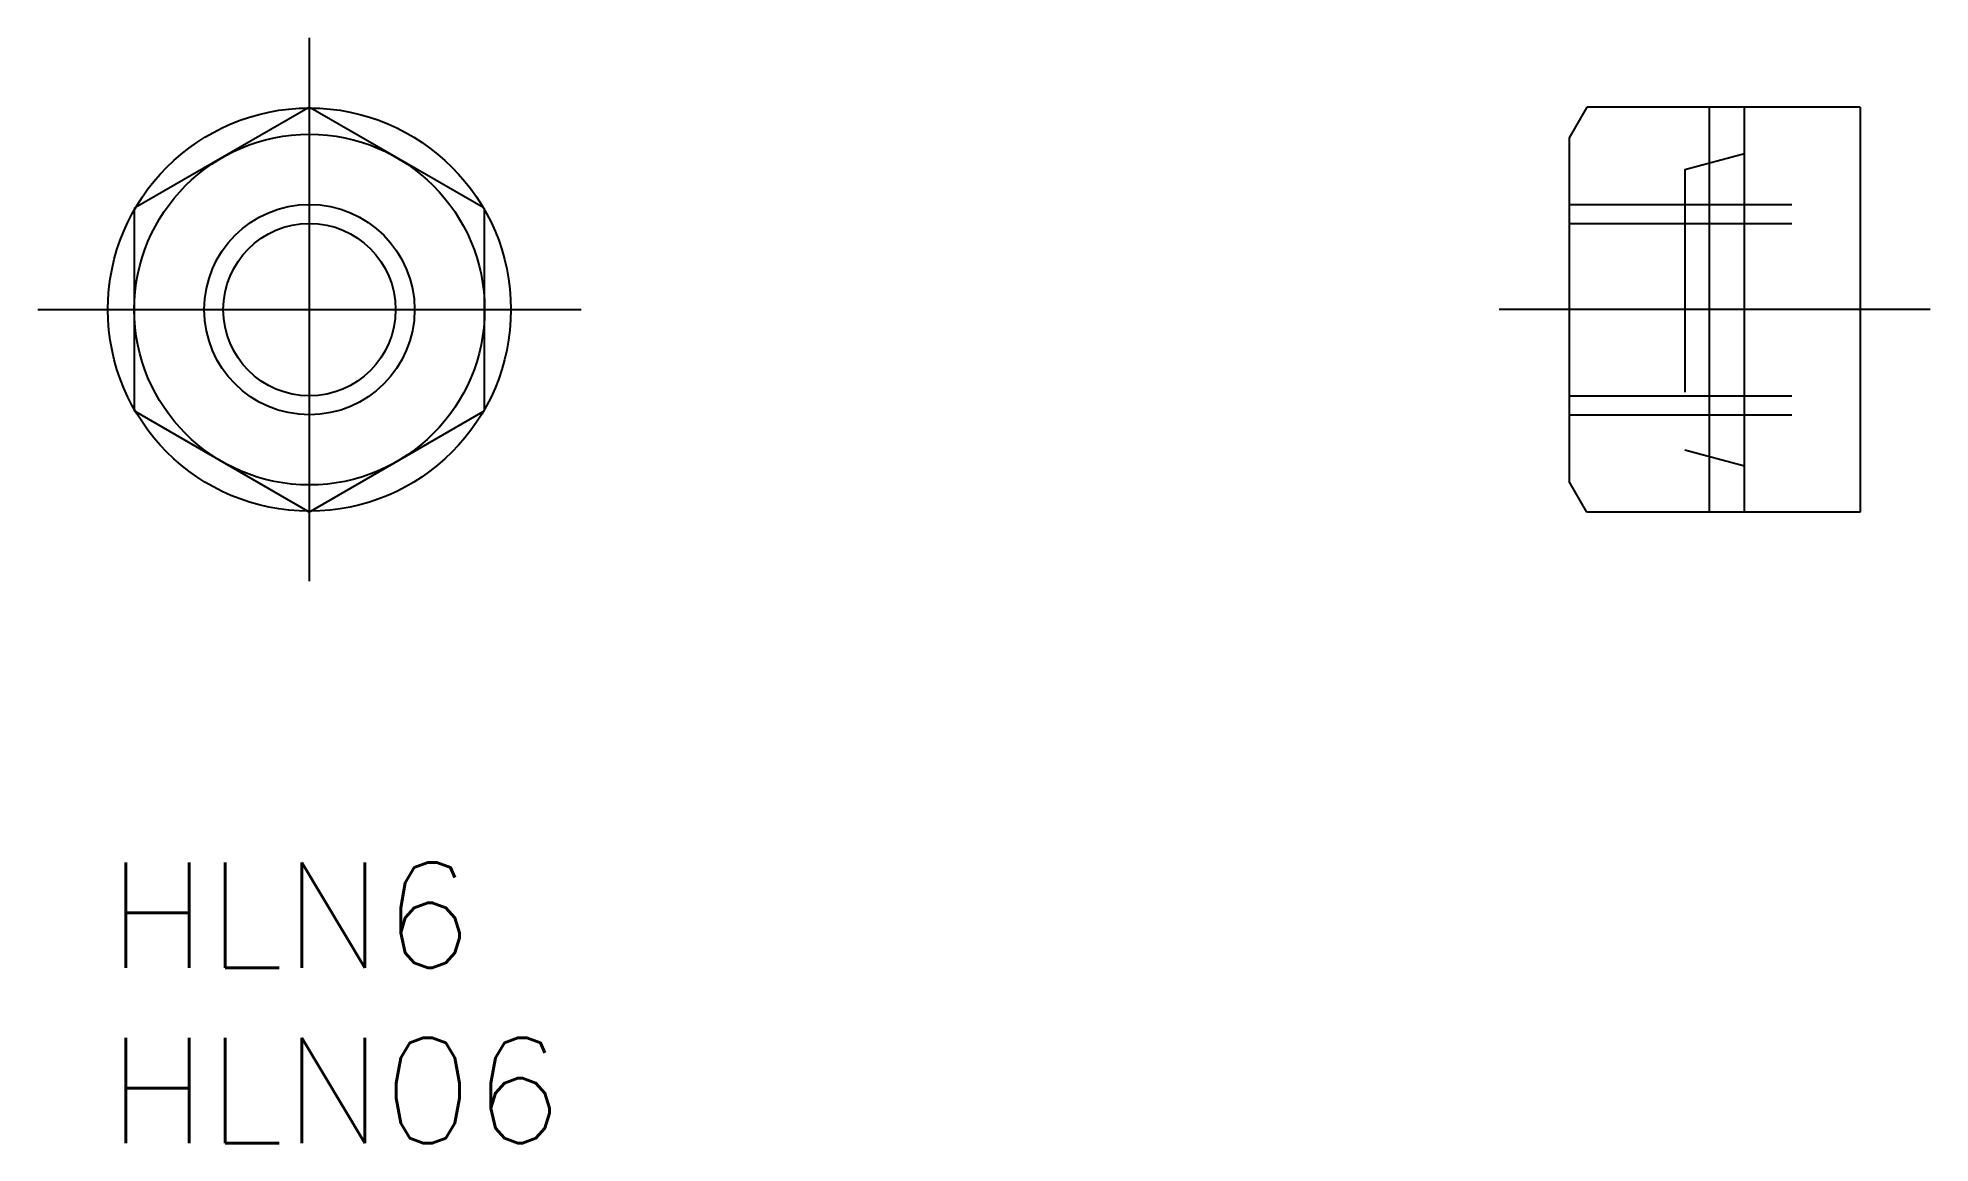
# Model space of a CAD drawing. Extents: x -2 to 52, y -8 to 23.5.
import ezdxf

# ---------------------------------------------------------------- set-up
doc = ezdxf.new("R2010")
doc.units = 0
doc.header["$LTSCALE"] = 0.5
doc.linetypes.add('CENTER', pattern=[50.8, 31.75, -6.35, 6.35, -6.35])
doc.linetypes.add('DASHED', pattern=[19.05, 12.7, -6.35])
doc.layers.get('0').update_dxf_attribs({"linetype": 'CONTINUOUS'})
for name, color, linetype in [('CENTER', 1, 'CENTER'), ('MSM_CONTINUOUS', 7, 'CONTINUOUS'), ('MSM_DASHED', 4, 'DASHED'), ('MSM_NARROW', 5, 'CONTINUOUS'), ('MSM_PART_NUMBER', 7, 'CONTINUOUS')]:
    doc.layers.add(name, color=color, linetype=linetype)
doc.styles.get("Standard").update_dxf_attribs({"font": 'txt.shx', "height": 3, "bigfont": 'bigfont.shx'})

msp = doc.modelspace()

# ---------------------------------------------------------------- linework, layer by layer
for p, q in [((42.204, 21.547), (41.7, 20.674)), ((50, 21.547), (42.204, 21.547)), ((45.7, 10), (45.7, 21.547)), ((46.7, 10), (46.7, 21.547)), ((50, 21.547), (50, 10)), ((41.7, 20.674), (41.7, 10.873)), ((42.204, 10), (41.7, 10.873)), ((50, 10), (42.204, 10))]:
    msp.add_line(p, q)
at = {"layer": 'CENTER'}
for p, q in [((5.75, 8.024), (5.75, 23.524)), ((-2, 15.773), (13.5, 15.773)), ((52, 15.773), (39.7, 15.773))]:
    msp.add_line(p, q, dxfattribs=at)
at = {"layer": 'MSM_CONTINUOUS'}
for p, q in [((5.709, 21.523), (0.791, 18.684)), ((5.75, 21.547), (5.717, 21.528)), ((5.783, 21.528), (5.75, 21.547)), ((10.709, 18.684), (5.791, 21.523)), ((0.783, 18.679), (0.75, 18.66)), ((0.75, 18.66), (0.75, 18.622)), ((0.75, 18.613), (0.75, 12.934)), ((10.75, 18.66), (10.717, 18.679)), ((10.75, 18.622), (10.75, 18.66)), ((10.75, 12.934), (10.75, 18.613)), ((0.75, 12.925), (0.75, 12.887)), ((0.75, 12.887), (0.783, 12.868)), ((0.791, 12.863), (5.709, 10.024)), ((5.791, 10.024), (10.709, 12.863)), ((10.717, 12.868), (10.75, 12.887)), ((10.75, 12.887), (10.75, 12.925)), ((5.717, 10.019), (5.75, 10)), ((5.75, 10), (5.783, 10.019))]:
    msp.add_line(p, q, dxfattribs=at)
for radius in [5.75, 5, 2.458]:
    msp.add_circle((5.75, 15.773), radius, dxfattribs=at)
at = {"layer": 'MSM_DASHED'}
for p, q in [((45, 19.773), (46.7, 20.229)), ((45, 19.773), (45, 11.774)), ((41.7, 18.773), (50, 18.773)), ((41.7, 18.232), (50, 18.232)), ((41.7, 13.315), (50, 13.315)), ((41.7, 12.773), (50, 12.773)), ((45, 11.774), (46.7, 11.318))]:
    msp.add_line(p, q, dxfattribs=at)
at = {"layer": 'MSM_NARROW'}
msp.add_circle((5.75, 15.773), 3, dxfattribs=at)

# ---------------------------------------------------------------- texts
at = {"layer": 'MSM_PART_NUMBER'}
for s, p in [('HLN6', (0, -3)), ('HLN06', (0, -8))]:
    msp.add_text(s, height=3, dxfattribs=at).set_placement(p)

doc.saveas('drawing.dxf')
